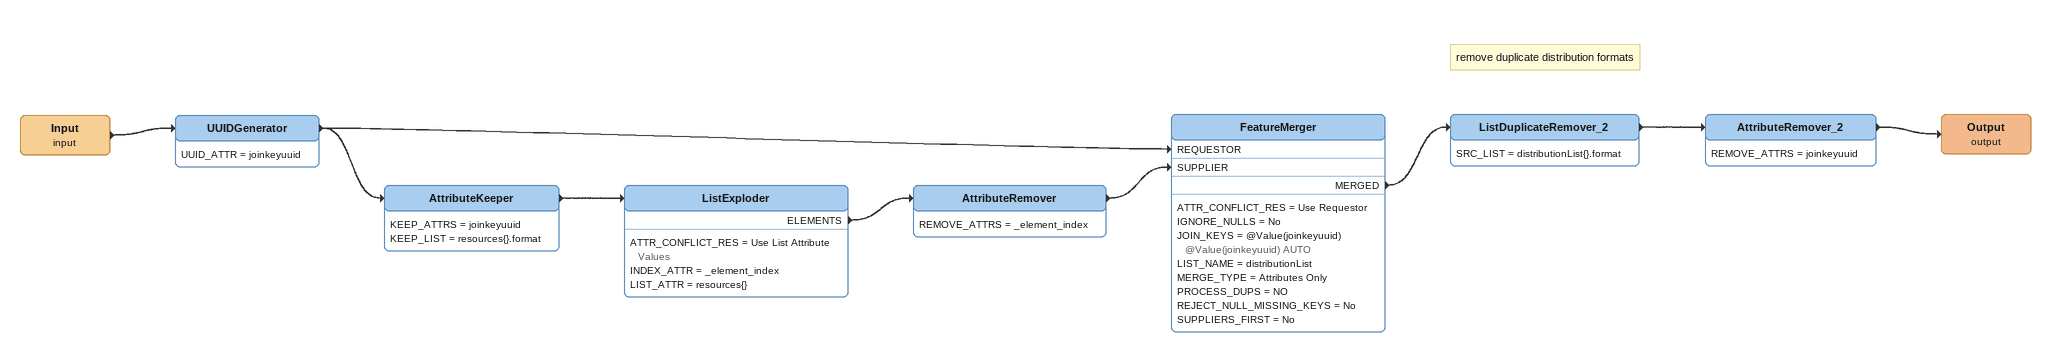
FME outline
Input (input)
    -> UUIDGenerator
UUIDGenerator
    UUID_ATTR = joinkeyuuid
    -> AttributeKeeper
    -> FeatureMerger [REQUESTOR]
AttributeKeeper
    KEEP_ATTRS = joinkeyuuid
    KEEP_LIST = resources{}.format
    -> ListExploder
ListExploder
    ATTR_CONFLICT_RES = Use List Attribute Values
    INDEX_ATTR = _element_index
    LIST_ATTR = resources{}
    ELEMENTS -> AttributeRemover
AttributeRemover
    REMOVE_ATTRS = _element_index
    -> FeatureMerger [SUPPLIER]
FeatureMerger
    ATTR_CONFLICT_RES = Use Requestor
    IGNORE_NULLS = No
    JOIN_KEYS = @Value(joinkeyuuid) @Value(joinkeyuuid) AUTO
    LIST_NAME = distributionList
    MERGE_TYPE = Attributes Only
    PROCESS_DUPS = NO
    REJECT_NULL_MISSING_KEYS = No
    SUPPLIERS_FIRST = No
    MERGED -> ListDuplicateRemover_2
Note: remove duplicate distribution formats
ListDuplicateRemover_2
    SRC_LIST = distributionList{}.format
    -> AttributeRemover_2
AttributeRemover_2
    REMOVE_ATTRS = joinkeyuuid
    -> Output (output)
Output (output)
